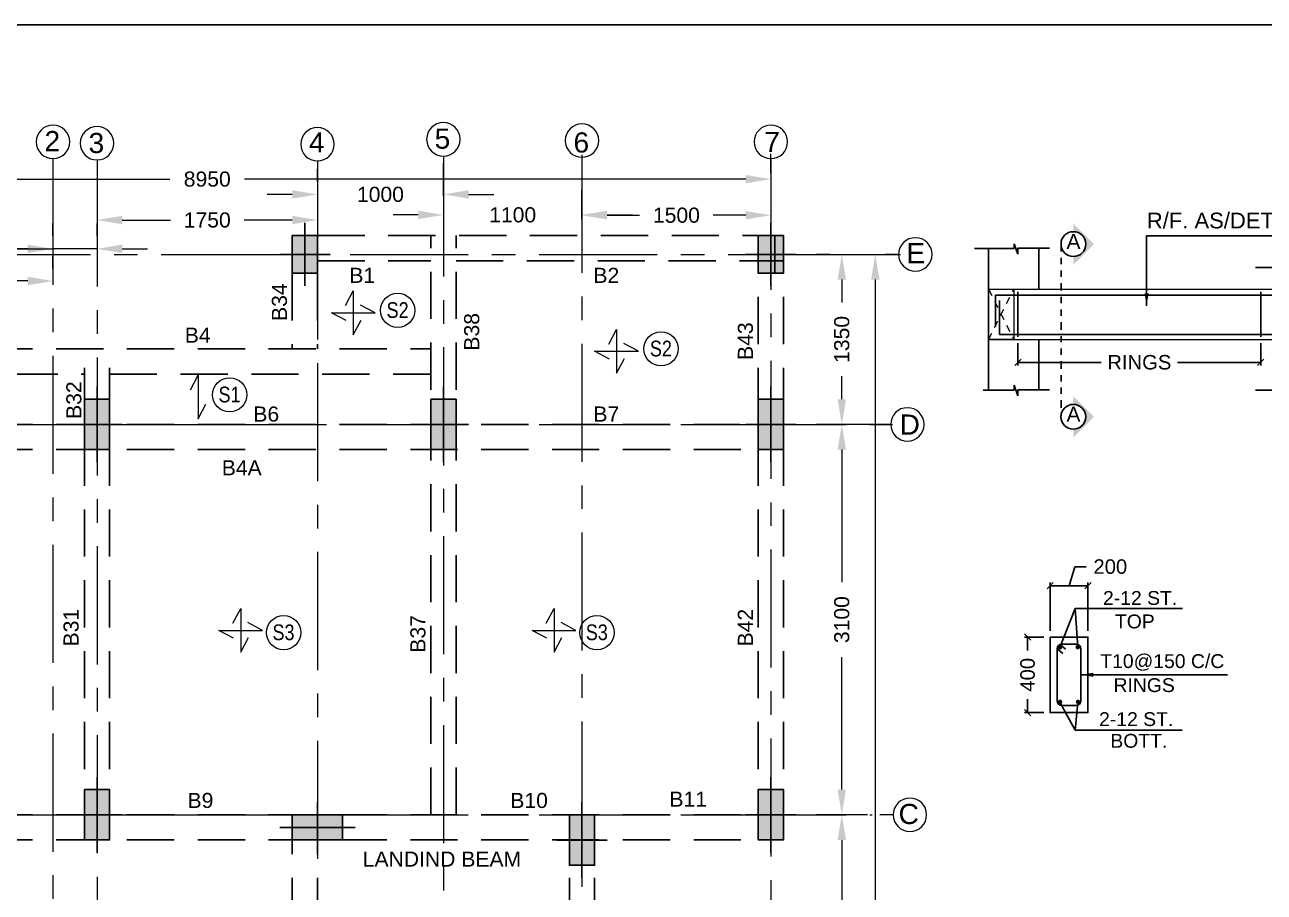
# Model space of a CAD drawing. Header units: metres. Extents: x 1689 to 2066, y 219 to 408.
# Drawn here: x 1707.98 to 1727.66, y 347.6 to 361.37 of the extents above; entities that cross this region are included whole.
import ezdxf
from ezdxf.enums import TextEntityAlignment as Align

# ---------------------------------------------------------------- set-up
doc = ezdxf.new("R2010")
doc.units = ezdxf.units.M
doc.header["$LTSCALE"] = 1.5
for name, pattern in [('0BV0-XB11-G0100-AZ001 - D$0${ Tapered Dash }', [10, 4, -1, 1.5, -1, 1.5, -1]), ('CENTER', [2, 1.25, -0.25, 0.25, -0.25]), ('DASHED2', [0.375, 0.25, -0.125])]:
    doc.linetypes.add(name, pattern=pattern)
for name, color, linetype, lineweight in [('BEAM - STR', 150, 'DASHED2', 25), ('COL', 4, 'Continuous', 25), ('DIM - GRID - STR', 140, 'Continuous', 15), ('FORMAT - STR', 7, 'Continuous', 25), ('GRID - BEAM - STR', 250, 'CENTER', 18), ('GRID - COLUMN - STR', 250, 'CENTER', 18), ('LINE - SECTION - STR', 4, 'Continuous', 18), ('RF', 90, 'Continuous', 30), ('SECTION -  LINE - STR', 3, 'Continuous', 20), ('SLAB PROJ.', 131, 'Continuous', 9), ('SLAB PROJECTION', 157, 'Continuous', 18), ('STIRRUP_BAR', 72, 'Continuous', 9)]:
    doc.layers.add(name, color=color, linetype=linetype, lineweight=lineweight)
doc.layers.add('COLUMN', color=70, linetype='Continuous')
doc.layers.add('TXT', color=7, linetype='Continuous')
doc.styles.add('ARIAL NARROW', font='ARIALN.TTF')
doc.styles.add('DIM', font='arial.ttf', dxfattribs={"width": 0.8, "height": 0.2})
doc.styles.add('PRADEEP - STR', font='swissel.ttf')
doc.styles.add('SC-BBS1', font='SansSerif')
doc.styles.get("Standard").update_dxf_attribs({"font": 'arial.ttf', "height": 0.2})
doc.dimstyles.new('GRID DIM', dxfattribs={"dimtxt": 0.35, "dimasz": 0.1, "dimexe": 0.1, "dimexo": 0.1, "dimgap": 0.09, "dimtad": 0, "dimdec": 0, "dimlfac": 1000, "dimzin": 0, "dimdsep": 46, "dimtxsty": 'Standard', "dimblk": 'OBLIQUE', "dimcen": 0.09, "dimclrd": 73, "dimclre": 73, "dimclrt": 1, "dimadec": 0, "dimazin": 0, "dimtfac": 1, "dimtdec": 0, "dimtofl": 0, "dimtmove": 1, "dimatfit": 3, "dimfxl": 1.25, "dimtolj": 1, "dimtzin": 0, "dimlwd": -1, "dimlwe": -1, "dimarcsym": 0})
doc.dimstyles.new('ISO-25', dxfattribs={"dimtxt": 0.2, "dimasz": 0.2, "dimexe": 0.2, "dimexo": 0.2, "dimgap": 0.1, "dimtad": 1, "dimdec": 3, "dimdsep": 46, "dimtxsty": 'Standard', "dimblk": 'OBLIQUE', "dimcen": 0.2, "dimclrt": 256, "dimadec": 0, "dimazin": 0, "dimtfac": 1, "dimtdec": 3, "dimtmove": 0, "dimatfit": 3, "dimfxl": 1, "dimarcsym": 0})

# ---------------------------------------------------------------- blocks, each defined once
blk = doc.blocks.new('0.2X0.4')
at = {"layer": 'COLUMN'}
h = blk.add_hatch(dxfattribs=at)
h.set_pattern_fill('ANGLE', color=256)
h.set_pattern_definition([(0, (-1673.224, -421.962), (0, 6.985), [5.08, -1.905]), (90, (-1673.224, -421.962), (-6.985, 4e-16), [5.08, -1.905])])
h.paths.add_polyline_path([(-0.1, 0.2), (0.1, 0.2), (0.1, -0.2), (-0.1, -0.2)])
h = blk.add_hatch(color=256, dxfattribs=at)
h.dxf.hatch_style = 1
h.paths.add_polyline_path([(-0.1, 0.2), (0.1, 0.2), (0.1, -0.2), (-0.1, -0.2)])
for p, q in [((0, -0.3), (0, 0.3)), ((0.2, 0), (-0.2, 0))]:
    blk.add_line(p, q, dxfattribs=at)
blk.add_lwpolyline([(-0.1, 0.2), (0.1, 0.2), (0.1, -0.2), (-0.1, -0.2)], close=True, dxfattribs=at)
blk = doc.blocks.new('*D110')
at = {"layer": 'Defpoints', "color": 0, "transparency": 16777216}
for p in [(0.1, 12.1308), (3.35, 11.8889), (3.35, 11.8889)]:
    blk.add_point(p, dxfattribs=at)
at = {"layer": 'DIM - GRID - STR', "color": 1, "linetype": 'ByBlock', "lineweight": -2, "transparency": 16777216}
for p, q in [((0.1, 12.0308), (0.1, 11.6889)), ((3.35, 11.9889), (3.35, 12.0889))]:
    blk.add_line(p, q, dxfattribs=at)
at = {"layer": 'DIM - GRID - STR', "color": 2, "linetype": 'ByBlock', "lineweight": -2, "transparency": 16777216}
for p, q in [((0.3, 11.8889), (1.428, 11.8889)), ((3.15, 11.8889), (2.022, 11.8889))]:
    blk.add_line(p, q, dxfattribs=at)
at = {"layer": 'DIM - GRID - STR', "color": 2, "transparency": 16777216}
for points in [[(0.3, 11.9222), (0.3, 11.8556), (0.1, 11.8889)], [(3.15, 11.9222), (3.15, 11.8556), (3.35, 11.8889)]]:
    blk.add_solid(points, dxfattribs=at)
at = {"layer": 'DIM - GRID - STR', "color": 3, "transparency": 16777216, "insert": (1.725, 11.8889), "char_height": 0.12, "attachment_point": 5, "style": 'PRADEEP - STR'}
blk.add_mtext('\\A1;3250', dxfattribs=at)
blk = doc.blocks.new('*D111')
at = {"layer": 'Defpoints', "color": 0, "transparency": 16777216}
for p in [(9.05, 12.6975), (9.05, 12.6461), (0.1, 12.4938)]:
    blk.add_point(p, dxfattribs=at)
at = {"layer": 'DIM - GRID - STR', "color": 1, "linetype": 'ByBlock', "lineweight": -2, "transparency": 16777216}
for p, q in [((0.1, 12.5938), (0.1, 12.8975)), ((9.05, 12.7461), (9.05, 12.8975))]:
    blk.add_line(p, q, dxfattribs=at)
at = {"layer": 'DIM - GRID - STR', "color": 2, "linetype": 'ByBlock', "lineweight": -2, "transparency": 16777216}
for p, q in [((0.3, 12.6975), (4.278, 12.6975)), ((8.85, 12.6975), (4.872, 12.6975))]:
    blk.add_line(p, q, dxfattribs=at)
at = {"layer": 'DIM - GRID - STR', "color": 2, "transparency": 16777216}
for points in [[(0.3, 12.7308), (0.3, 12.6642), (0.1, 12.6975)], [(8.85, 12.7308), (8.85, 12.6642), (9.05, 12.6975)]]:
    blk.add_solid(points, dxfattribs=at)
at = {"layer": 'DIM - GRID - STR', "color": 3, "transparency": 16777216, "insert": (4.575, 12.6975), "char_height": 0.12, "attachment_point": 5, "style": 'PRADEEP - STR'}
blk.add_mtext('\\A1;8950', dxfattribs=at)
blk = doc.blocks.new('*D112')
at = {"layer": 'Defpoints', "color": 0, "transparency": 16777216}
for p in [(9.1825, 12.0999), (9.6131, 0.2), (9.8787, 0.2)]:
    blk.add_point(p, dxfattribs=at)
at = {"layer": 'DIM - GRID - STR', "color": 1, "linetype": 'ByBlock', "lineweight": -2, "transparency": 16777216}
for p, q in [((9.2825, 12.0999), (10.0787, 12.0999)), ((9.7131, 0.2), (10.0787, 0.2))]:
    blk.add_line(p, q, dxfattribs=at)
at = {"layer": 'DIM - GRID - STR', "color": 2, "linetype": 'ByBlock', "lineweight": -2, "transparency": 16777216}
for p, q in [((9.8787, 11.8999), (9.8787, 6.4963)), ((9.8787, 0.4), (9.8787, 5.8036))]:
    blk.add_line(p, q, dxfattribs=at)
at = {"layer": 'DIM - GRID - STR', "color": 2, "transparency": 16777216}
for points in [[(9.8454, 11.8999), (9.912, 11.8999), (9.8787, 12.0999)], [(9.8454, 0.4), (9.912, 0.4), (9.8787, 0.2)]]:
    blk.add_solid(points, dxfattribs=at)
at = {"layer": 'DIM - GRID - STR', "color": 3, "transparency": 16777216, "insert": (9.8787, 6.1499), "char_height": 0.12, "attachment_point": 5, "rotation": 90, "style": 'PRADEEP - STR'}
blk.add_mtext('\\A1;11900', dxfattribs=at)
blk = doc.blocks.new('*D113')
at = {"layer": 'Defpoints', "color": 0, "transparency": 16777216}
for p in [(9.6181, 12.0999), (9.6131, 10.7499), (10.047, 10.7499)]:
    blk.add_point(p, dxfattribs=at)
at = {"layer": 'DIM - GRID - STR', "color": 1, "linetype": 'ByBlock', "lineweight": -2, "transparency": 16777216}
for p, q in [((9.5181, 12.0999), (9.4131, 12.0999)), ((9.947, 10.7499), (9.4131, 10.7499))]:
    blk.add_line(p, q, dxfattribs=at)
at = {"layer": 'DIM - GRID - STR', "color": 2, "linetype": 'ByBlock', "lineweight": -2, "transparency": 16777216}
for p, q in [((9.6131, 11.8999), (9.6131, 11.7174)), ((9.6131, 10.9499), (9.6131, 11.1323))]:
    blk.add_line(p, q, dxfattribs=at)
at = {"layer": 'DIM - GRID - STR', "color": 2, "transparency": 16777216}
for points in [[(9.5798, 11.8999), (9.6465, 11.8999), (9.6131, 12.0999)], [(9.5798, 10.9499), (9.6465, 10.9499), (9.6131, 10.7499)]]:
    blk.add_solid(points, dxfattribs=at)
at = {"layer": 'DIM - GRID - STR', "color": 3, "transparency": 16777216, "insert": (9.6131, 11.4249), "char_height": 0.12, "attachment_point": 5, "rotation": 90, "style": 'PRADEEP - STR'}
blk.add_mtext('\\A1;1350', dxfattribs=at)
blk = doc.blocks.new('*D119')
at = {"layer": 'Defpoints', "color": 0, "transparency": 16777216}
for p in [(10.0156, 10.75), (9.6131, 7.6499), (9.8547, 7.6499)]:
    blk.add_point(p, dxfattribs=at)
at = {"layer": 'DIM - GRID - STR', "color": 1, "linetype": 'ByBlock', "lineweight": -2, "transparency": 16777216}
for p, q in [((9.9156, 10.75), (9.4131, 10.75)), ((9.7547, 7.6499), (9.4131, 7.6499))]:
    blk.add_line(p, q, dxfattribs=at)
at = {"layer": 'DIM - GRID - STR', "color": 2, "linetype": 'ByBlock', "lineweight": -2, "transparency": 16777216}
for p, q in [((9.6131, 10.55), (9.6131, 9.497)), ((9.6131, 7.8499), (9.6131, 8.9029))]:
    blk.add_line(p, q, dxfattribs=at)
at = {"layer": 'DIM - GRID - STR', "color": 2, "transparency": 16777216}
for points in [[(9.5798, 10.55), (9.6464, 10.55), (9.6131, 10.75)], [(9.5798, 7.8499), (9.6464, 7.8499), (9.6131, 7.6499)]]:
    blk.add_solid(points, dxfattribs=at)
at = {"layer": 'DIM - GRID - STR', "color": 3, "transparency": 16777216, "insert": (9.6131, 9.1999), "char_height": 0.12, "attachment_point": 5, "rotation": 90, "style": 'PRADEEP - STR'}
blk.add_mtext('\\A1;3100', dxfattribs=at)
blk = doc.blocks.new('*D120')
at = {"layer": 'Defpoints', "color": 0, "transparency": 16777216}
for p in [(9.9162, 7.6499), (9.6131, 3.2), (10.0168, 3.2)]:
    blk.add_point(p, dxfattribs=at)
at = {"layer": 'DIM - GRID - STR', "color": 1, "linetype": 'ByBlock', "lineweight": -2, "transparency": 16777216}
for p, q in [((9.8162, 7.6499), (9.4131, 7.6499)), ((9.9168, 3.2), (9.4131, 3.2))]:
    blk.add_line(p, q, dxfattribs=at)
at = {"layer": 'DIM - GRID - STR', "color": 2, "linetype": 'ByBlock', "lineweight": -2, "transparency": 16777216}
for p, q in [((9.6131, 7.4499), (9.6131, 5.7747)), ((9.6131, 3.4), (9.6131, 5.0752))]:
    blk.add_line(p, q, dxfattribs=at)
at = {"layer": 'DIM - GRID - STR', "color": 2, "transparency": 16777216}
for points in [[(9.5798, 7.4499), (9.6464, 7.4499), (9.6131, 7.6499)], [(9.5798, 3.4), (9.6464, 3.4), (9.6131, 3.2)]]:
    blk.add_solid(points, dxfattribs=at)
at = {"layer": 'DIM - GRID - STR', "color": 3, "transparency": 16777216, "insert": (9.6131, 5.4249), "char_height": 0.15, "attachment_point": 5, "rotation": 90, "style": 'PRADEEP - STR'}
blk.add_mtext('\\A1;4450', dxfattribs=at)
blk = doc.blocks.new('*D114')
at = {"layer": 'Defpoints', "color": 0, "transparency": 16777216}
for p in [(3.35, 12.1443), (3.35, 12.1443), (3.7, 12.1443)]:
    blk.add_point(p, dxfattribs=at)
at = {"layer": 'DIM - GRID - STR', "color": 1, "linetype": 'ByBlock', "lineweight": -2, "transparency": 16777216}
for p, q in [((3.35, 12.2443), (3.35, 12.3443)), ((3.7, 12.2443), (3.7, 12.3443))]:
    blk.add_line(p, q, dxfattribs=at)
at = {"layer": 'DIM - GRID - STR', "color": 2, "linetype": 'ByBlock', "lineweight": -2, "transparency": 16777216}
for p, q in [((2.8857, 12.1443), (3.35, 12.1443)), ((3.15, 12.1443), (2.95, 12.1443)), ((3.7, 12.1443), (3.35, 12.1443)), ((3.9, 12.1443), (4.1, 12.1443))]:
    blk.add_line(p, q, dxfattribs=at)
at = {"layer": 'DIM - GRID - STR', "color": 2, "transparency": 16777216}
for points in [[(3.15, 12.1777), (3.15, 12.111), (3.35, 12.1443)], [(3.9, 12.1777), (3.9, 12.111), (3.7, 12.1443)]]:
    blk.add_solid(points, dxfattribs=at)
at = {"layer": 'DIM - GRID - STR', "color": 3, "transparency": 16777216, "insert": (2.6425, 12.1443), "char_height": 0.12, "attachment_point": 5, "style": 'PRADEEP - STR'}
blk.add_mtext('\\A1;350', dxfattribs=at)
blk = doc.blocks.new('*D115')
at = {"layer": 'Defpoints', "color": 0, "transparency": 16777216}
for p in [(3.7, 12.6897), (5.45, 12.6897), (5.45, 12.3727)]:
    blk.add_point(p, dxfattribs=at)
at = {"layer": 'DIM - GRID - STR', "color": 1, "linetype": 'ByBlock', "lineweight": -2, "transparency": 16777216}
for p, q in [((3.7, 12.5897), (3.7, 12.1727)), ((5.45, 12.5897), (5.45, 12.1727))]:
    blk.add_line(p, q, dxfattribs=at)
at = {"layer": 'DIM - GRID - STR', "color": 2, "linetype": 'ByBlock', "lineweight": -2, "transparency": 16777216}
for p, q in [((3.9, 12.3727), (4.2824, 12.3727)), ((5.25, 12.3727), (4.8676, 12.3727))]:
    blk.add_line(p, q, dxfattribs=at)
at = {"layer": 'DIM - GRID - STR', "color": 2, "transparency": 16777216}
for points in [[(3.9, 12.4061), (3.9, 12.3394), (3.7, 12.3727)], [(5.25, 12.4061), (5.25, 12.3394), (5.45, 12.3727)]]:
    blk.add_solid(points, dxfattribs=at)
at = {"layer": 'DIM - GRID - STR', "color": 3, "transparency": 16777216, "insert": (4.575, 12.3727), "char_height": 0.12, "attachment_point": 5, "style": 'PRADEEP - STR'}
blk.add_mtext('\\A1;1750', dxfattribs=at)
blk = doc.blocks.new('*D116')
at = {"layer": 'Defpoints', "color": 0, "transparency": 16777216}
for p in [(5.45, 12.5762), (6.45, 12.5762), (6.45, 12.4639)]:
    blk.add_point(p, dxfattribs=at)
at = {"layer": 'DIM - GRID - STR', "color": 1, "linetype": 'ByBlock', "lineweight": -2, "transparency": 16777216}
for p, q in [((5.45, 12.6762), (5.45, 12.7762)), ((6.45, 12.5639), (6.45, 12.7762))]:
    blk.add_line(p, q, dxfattribs=at)
at = {"layer": 'DIM - GRID - STR', "color": 2, "linetype": 'ByBlock', "lineweight": -2, "transparency": 16777216}
for p, q in [((5.25, 12.5762), (5.05, 12.5762)), ((6.65, 12.5762), (6.85, 12.5762))]:
    blk.add_line(p, q, dxfattribs=at)
at = {"layer": 'DIM - GRID - STR', "color": 2, "transparency": 16777216}
for points in [[(5.25, 12.6095), (5.25, 12.5429), (5.45, 12.5762)], [(6.65, 12.6095), (6.65, 12.5429), (6.45, 12.5762)]]:
    blk.add_solid(points, dxfattribs=at)
at = {"layer": 'DIM - GRID - STR', "color": 3, "transparency": 16777216, "insert": (5.95, 12.5762), "char_height": 0.12, "attachment_point": 5, "style": 'PRADEEP - STR'}
blk.add_mtext('\\A1;1000', dxfattribs=at)
blk = doc.blocks.new('0.2X0.2')
at = {"layer": 'COL'}
h = blk.add_hatch(dxfattribs=at)
h.set_pattern_fill('ANGLE', color=4)
h.set_pattern_definition([(0, (-1731.495, -409.5736), (0, 6.985), [5.08, -1.905]), (90, (-1731.495, -409.5736), (-6.985, 4e-16), [5.08, -1.905])])
h.paths.add_polyline_path([(-0.1, 0.15), (0.1, 0.15), (0.1, -0.15), (-0.1, -0.15)])
h = blk.add_hatch(color=256, dxfattribs=at)
h.dxf.hatch_style = 1
h.paths.add_polyline_path([(-0.1, 0.15), (0.1, 0.15), (0.1, -0.15), (-0.1, -0.15)])
for p, q in [((0, 0.25), (0, -0.25)), ((0.2, 0), (-0.2, 0))]:
    blk.add_line(p, q, dxfattribs=at)
blk.add_lwpolyline([(-0.1, 0.15), (0.1, 0.15), (0.1, -0.15), (-0.1, -0.15)], close=True, dxfattribs=at)
blk = doc.blocks.new('GRID NOS')
at = {"layer": 'GRID - BEAM - STR', "color": 3, "linetype": 'Continuous', "lineweight": 15}
blk.add_line((0, -0.205), (0, 0.17), dxfattribs=at)
blk.add_circle((0, -0.682), 0.477, dxfattribs=at)
blk = doc.blocks.new('*D117')
at = {"layer": 'Defpoints', "color": 0, "transparency": 16777216}
for p in [(6.45, 12.8143), (7.55, 12.5376), (7.55, 12.4135)]:
    blk.add_point(p, dxfattribs=at)
at = {"layer": 'DIM - GRID - STR', "color": 1, "linetype": 'ByBlock', "lineweight": -2, "transparency": 16777216}
for p, q in [((6.45, 12.7143), (6.45, 12.2135)), ((7.55, 12.4376), (7.55, 12.2135))]:
    blk.add_line(p, q, dxfattribs=at)
at = {"layer": 'DIM - GRID - STR', "color": 2, "linetype": 'ByBlock', "lineweight": -2, "transparency": 16777216}
for p, q in [((6.25, 12.4135), (6.05, 12.4135)), ((7.75, 12.4135), (7.95, 12.4135))]:
    blk.add_line(p, q, dxfattribs=at)
at = {"layer": 'DIM - GRID - STR', "color": 2, "transparency": 16777216}
for points in [[(6.25, 12.4469), (6.25, 12.3802), (6.45, 12.4135)], [(7.75, 12.4469), (7.75, 12.3802), (7.55, 12.4135)]]:
    blk.add_solid(points, dxfattribs=at)
at = {"layer": 'DIM - GRID - STR', "color": 3, "transparency": 16777216, "insert": (7, 12.4135), "char_height": 0.12, "attachment_point": 5, "style": 'PRADEEP - STR'}
blk.add_mtext('\\A1;1100', dxfattribs=at)
blk = doc.blocks.new('*D118')
at = {"layer": 'Defpoints', "color": 0, "transparency": 16777216}
for p in [(9.05, 12.6797), (9.05, 12.4107), (7.55, 12.2796)]:
    blk.add_point(p, dxfattribs=at)
at = {"layer": 'DIM - GRID - STR', "color": 1, "linetype": 'ByBlock', "lineweight": -2, "transparency": 16777216}
for p, q in [((7.55, 12.3796), (7.55, 12.6107)), ((9.05, 12.5797), (9.05, 12.2107))]:
    blk.add_line(p, q, dxfattribs=at)
at = {"layer": 'DIM - GRID - STR', "color": 2, "linetype": 'ByBlock', "lineweight": -2, "transparency": 16777216}
for p, q in [((7.75, 12.4107), (8.0074, 12.4107)), ((8.85, 12.4107), (8.5926, 12.4107))]:
    blk.add_line(p, q, dxfattribs=at)
at = {"layer": 'DIM - GRID - STR', "color": 2, "transparency": 16777216}
for points in [[(7.75, 12.4441), (7.75, 12.3774), (7.55, 12.4107)], [(8.85, 12.4441), (8.85, 12.3774), (9.05, 12.4107)]]:
    blk.add_solid(points, dxfattribs=at)
at = {"layer": 'DIM - GRID - STR', "color": 3, "transparency": 16777216, "insert": (8.3, 12.4107), "char_height": 0.12, "attachment_point": 5, "style": 'PRADEEP - STR'}
blk.add_mtext('\\A1;1500', dxfattribs=at)
blk = doc.blocks.new('A$C398C1E18')
at = {"layer": 'BEAM - STR'}
for p, q in [((5.45, 1.3), (9.15, 1.3)), ((6.35, -3.3), (6.35, 1.3)), ((6.55, -3.3), (6.55, 1.3)), ((9.15, -3.5), (9.15, 1.3)), ((5.45, 1.1), (6.35, 1.1)), ((6.55, 1.1), (9.15, 1.1)), ((8.95, -3.5), (8.95, 1.1)), ((0, 0.4001), (6.35, 0.4001)), ((3.6, -3.5), (3.6, 0.4001)), ((3.8, -3.5), (3.8, 0.4001)), ((0.2, 0.2001), (3.6, 0.2001)), ((3.8, 0.2001), (6.35, 0.2001)), ((0, -0.2), (8.8, -0.2)), ((0, -0.4), (9, -0.4)), ((0, -3.3), (9, -3.3)), ((5.25, -7.55), (5.25, -3.3001)), ((5.45, -7.55), (5.45, -3.3001)), ((7.45, -7.55), (7.45, -3.3)), ((7.65, -7.55), (7.65, -3.3)), ((0, -3.5), (9, -3.5))]:
    blk.add_line(p, q, dxfattribs=at)
for points in [[(5.25, 1), (5.25, 0.4001)], [(5.45, 1), (5.45, 0.4001)]]:
    blk.add_lwpolyline(points, dxfattribs=at)
blk = doc.blocks.new('SLAB1')
at = {"layer": 'SLAB PROJ.', "color": 2}
for p, q in [((-82902.1, 170563.2), (-82902.1, 170885.9)), ((-82902.1, 170885.9), (-82845.1, 170777.6)), ((-82959.1, 170671.5), (-82902.1, 170563.2))]:
    blk.add_line(p, q, dxfattribs=at)
blk = doc.blocks.new('_Oblique')
at = {"color": 0, "linetype": 'ByBlock', "lineweight": -2}
blk.add_line((-0.5, -0.5), (0.5, 0.5), dxfattribs=at)
blk = doc.blocks.new('*D179')
at = {"layer": 'Defpoints', "color": 0, "transparency": 16777216}
for p in [(1723.746, 356.413), (1727.604, 356.413), (1727.604, 356.01)]:
    blk.add_point(p, dxfattribs=at)
at = {"layer": 'DIM - GRID - STR', "color": 1, "linetype": 'ByBlock', "lineweight": -2, "transparency": 16777216}
for p, q in [((1723.746, 356.313), (1723.746, 355.96)), ((1727.604, 356.313), (1727.604, 355.96))]:
    blk.add_line(p, q, dxfattribs=at)
at = {"layer": 'DIM - GRID - STR', "color": 2, "linetype": 'ByBlock', "lineweight": -2, "transparency": 16777216}
for p, q in [((1723.746, 356.01), (1725.067, 356.01)), ((1727.604, 356.01), (1726.283, 356.01))]:
    blk.add_line(p, q, dxfattribs=at)
at = {"layer": 'DIM - GRID - STR', "color": 2, "lineweight": -2, "transparency": 16777216, "xscale": 0.1, "yscale": 0.1, "zscale": 0.1, "rotation": 180}
blk.add_blockref('_Oblique', (1723.746, 356.01), dxfattribs=at)
at = {"layer": 'DIM - GRID - STR', "color": 2, "lineweight": -2, "transparency": 16777216, "xscale": 0.1, "yscale": 0.1, "zscale": 0.1}
blk.add_blockref('_Oblique', (1727.604, 356.01), dxfattribs=at)
at = {"layer": 'DIM - GRID - STR', "color": 3, "transparency": 16777216, "insert": (1725.675, 356.01), "char_height": 0.23, "attachment_point": 5, "style": 'PRADEEP - STR'}
blk.add_mtext('\\A1;RINGS', dxfattribs=at)
blk = doc.blocks.new('*D186')
at = {"layer": 'Defpoints', "color": 0, "transparency": 16777216}
for p in [(1724.859, 352.462), (1724.259, 351.648), (1724.859, 351.648)]:
    blk.add_point(p, dxfattribs=at)
at = {"layer": 'DIM - GRID - STR', "color": 2, "linetype": 'ByBlock', "lineweight": -2, "transparency": 16777216}
for p, q in [((1724.559, 352.462), (1724.65, 352.765)), ((1724.65, 352.765), (1724.83, 352.765)), ((1724.259, 352.462), (1724.859, 352.462))]:
    blk.add_line(p, q, dxfattribs=at)
at = {"layer": 'DIM - GRID - STR', "color": 1, "linetype": 'ByBlock', "lineweight": -2, "transparency": 16777216}
for p, q in [((1724.259, 351.748), (1724.259, 352.512)), ((1724.859, 351.748), (1724.859, 352.512))]:
    blk.add_line(p, q, dxfattribs=at)
at = {"layer": 'DIM - GRID - STR', "color": 2, "lineweight": -2, "transparency": 16777216, "xscale": 0.1, "yscale": 0.1, "zscale": 0.1, "rotation": 180}
blk.add_blockref('_Oblique', (1724.259, 352.462), dxfattribs=at)
at = {"layer": 'DIM - GRID - STR', "color": 2, "lineweight": -2, "transparency": 16777216, "xscale": 0.1, "yscale": 0.1, "zscale": 0.1}
blk.add_blockref('_Oblique', (1724.859, 352.462), dxfattribs=at)
at = {"layer": 'DIM - GRID - STR', "color": 3, "transparency": 16777216, "insert": (1725.214, 352.765), "char_height": 0.23, "attachment_point": 5, "style": 'PRADEEP - STR'}
blk.add_mtext('\\A1;200', dxfattribs=at)
blk = doc.blocks.new('*D187')
at = {"layer": 'Defpoints', "color": 0, "transparency": 16777216}
for p in [(1724.259, 351.648), (1723.901, 350.448), (1724.259, 350.448)]:
    blk.add_point(p, dxfattribs=at)
at = {"layer": 'DIM - GRID - STR', "color": 1, "linetype": 'ByBlock', "lineweight": -2, "transparency": 16777216}
for p, q in [((1724.159, 351.648), (1723.851, 351.648)), ((1724.159, 350.448), (1723.851, 350.448))]:
    blk.add_line(p, q, dxfattribs=at)
at = {"layer": 'DIM - GRID - STR', "color": 2, "linetype": 'ByBlock', "lineweight": -2, "transparency": 16777216}
for p, q in [((1723.901, 351.648), (1723.901, 351.433)), ((1723.901, 350.448), (1723.901, 350.663))]:
    blk.add_line(p, q, dxfattribs=at)
at = {"layer": 'DIM - GRID - STR', "color": 2, "lineweight": -2, "transparency": 16777216, "xscale": 0.1, "yscale": 0.1, "zscale": 0.1}
for p, rotation in [((1723.901, 351.648), 90), ((1723.901, 350.448), 270)]:
    blk.add_blockref('_Oblique', p, dxfattribs=dict(at, rotation=rotation))
at = {"layer": 'DIM - GRID - STR', "color": 3, "transparency": 16777216, "insert": (1723.901, 351.048), "char_height": 0.23, "attachment_point": 5, "rotation": 90, "style": 'PRADEEP - STR'}
blk.add_mtext('\\A1;400', dxfattribs=at)
blk = doc.blocks.new('ffff')
at = {"layer": 'GRID - BEAM - STR', "color": 3, "linetype": 'Continuous', "lineweight": 15}
blk.add_line((6.45, 12.7762), (6.45, 12.8245), dxfattribs=at)
at = {"layer": 'GRID - COLUMN - STR', "ltscale": 0.5}
for p, q in [((3.35, 12.7947), (3.35, -0.4273)), ((6.45, 12.8623), (6.45, -0.4273)), ((7.55, 12.891), (7.55, -0.4273)), ((3.7, 12.782), (3.7, -0.4273)), ((5.45, 12.7372), (5.45, -0.4273)), ((9.05, 12.7561), (9.05, -0.4273)), ((-0.2901, 12.1), (10.0071, 12.1)), ((-0.2902, 10.75), (10.0156, 10.75)), ((-0.2902, 7.65), (9.8547, 7.6499))]:
    blk.add_line(p, q, dxfattribs=at)
at = {"layer": 'COL'}
for name, p in [('0.2X0.2', (5.35, 12.1)), ('0.2X0.2', (9.05, 12.1)), ('0.2X0.4', (3.7, 10.75)), ('0.2X0.4', (6.45, 10.75)), ('0.2X0.4', (9.05, 10.75)), ('0.2X0.4', (3.7, 7.65)), ('0.2X0.4', (9.05, 7.65)), ('0.2X0.4', (7.55, 7.4499))]:
    blk.add_blockref(name, p, dxfattribs=at)
at = {"layer": 'COL', "rotation": 90}
blk.add_blockref('0.2X0.4', (5.45, 7.55), dxfattribs=at)
at = {"layer": 'GRID - BEAM - STR', "color": 1, "linetype": 'Continuous', "lineweight": 15, "zscale": 0.2787555555555558}
for p, xscale, yscale, rotation in [((3.35, 12.8034), -0.2787555555555555, 0.2787555555555555, 180), ((3.7, 12.7925), -0.2787555555555555, 0.2787555555555555, 180), ((5.45, 12.7847), -0.2787555555555555, 0.2787555555555555, 180), ((6.45, 12.8237), -0.2787555555555555, 0.2787555555555555, 180), ((7.55, 12.8138), -0.2787555555555555, 0.2787555555555555, 180), ((9.05, 12.8036), -0.2787555555555555, 0.2787555555555555, 180), ((10.0072, 12.0999), -0.2787555555555563, 0.2787555555555563, 90), ((9.9441, 10.75), -0.2787555555555563, 0.2787555555555563, 90), ((9.9637, 7.6499), -0.2787555555555563, 0.2787555555555563, 90)]:
    blk.add_blockref('GRID NOS', p, dxfattribs=dict(at, xscale=xscale, yscale=yscale, rotation=rotation))
at = {"layer": 'GRID - BEAM - STR', "color": 4, "linetype": 'Continuous', "lineweight": 15, "style": 'PRADEEP - STR'}
for s, p in [('5', (6.4424, 12.9393)), ('2', (3.345, 12.9197)), ('3', (3.695, 12.9046)), ('4', (5.445, 12.9095)), ('6', (7.545, 12.9089)), ('7', (9.0599, 12.9124)), ('E', (10.2004, 12.03)), ('D', (10.1525, 10.669)), ('C', (10.1445, 7.5765))]:
    blk.add_text(s, height=0.16, rotation=360, dxfattribs=at).set_placement(p, align=Align.CENTER)
at = {"layer": 'DIM - GRID - STR', "color": 3}
for base, p1, p2, picture, middle in [((9.05, 12.6975), (0.1, 12.4938), (9.05, 12.6461), '*D111', (4.575, 12.6975)), ((7.55, 12.4135), (6.45, 12.8143), (7.55, 12.5376), '*D117', (7, 12.4135)), ((6.45, 12.5762), (5.45, 12.5762), (6.45, 12.4639), '*D116', (5.95, 12.5762)), ((5.45, 12.3727), (3.7, 12.6897), (5.45, 12.6897), '*D115', (4.575, 12.3727)), ((9.05, 12.4107), (7.55, 12.2796), (9.05, 12.6797), '*D118', (8.3, 12.4107)), ((3.35, 11.8889), (0.1, 12.1308), (3.35, 11.8889), '*D110', (1.725, 11.8889))]:
    dim = blk.add_linear_dim(base=base, p1=p1, p2=p2, dimstyle='GRID DIM', override={"dimtxt": 0.12, "dimasz": 0.2, "dimexe": 0.2, "dimtxsty": 'PRADEEP - STR', "dimsah": 1, "dimclrd": 2, "dimclre": 1, "dimclrt": 3, "dimfxl": 100, "dimlwd": 65534, "dimlwe": 65534}, dxfattribs=at)
    dim.commit()
    dim.dimension.update_dxf_attribs({"geometry": picture, "text_midpoint": middle})
dim = blk.add_linear_dim(base=(3.35, 12.1443), p1=(3.7, 12.1443), p2=(3.35, 12.1443), dimstyle='GRID DIM', override={"dimtxt": 0.12, "dimasz": 0.2, "dimexe": 0.2, "dimtxsty": 'PRADEEP - STR', "dimsah": 1, "dimclrd": 2, "dimclre": 1, "dimclrt": 3, "dimfxl": 100, "dimlwd": 65534, "dimlwe": 65534}, dxfattribs=at)
dim.commit()
dim.dimension.update_dxf_attribs({"geometry": '*D114', "text_midpoint": (2.6425, 12.3386), "dimtype": 128})
for base, p1, p2, override, picture, middle in [((9.8787, 0.2), (9.1825, 12.0999), (9.6131, 0.2), {"dimtxt": 0.12, "dimasz": 0.2, "dimexe": 0.2, "dimtxsty": 'PRADEEP - STR', "dimsah": 1, "dimclrd": 2, "dimclre": 1, "dimclrt": 3, "dimfxl": 100, "dimlwd": 65534, "dimlwe": 65534}, '*D112', (9.8787, 6.1499)), ((9.6131, 10.7499), (9.6181, 12.0999), (10.047, 10.7499), {"dimtxt": 0.12, "dimasz": 0.2, "dimexe": 0.2, "dimtxsty": 'PRADEEP - STR', "dimsah": 1, "dimclrd": 2, "dimclre": 1, "dimclrt": 3, "dimfxl": 100, "dimlwd": 65534, "dimlwe": 65534}, '*D113', (9.6131, 11.4249)), ((9.6131, 7.6499), (10.0156, 10.75), (9.8547, 7.6499), {"dimtxt": 0.12, "dimasz": 0.2, "dimexe": 0.2, "dimtxsty": 'PRADEEP - STR', "dimsah": 1, "dimclrd": 2, "dimclre": 1, "dimclrt": 3, "dimfxl": 100, "dimlwd": 65534, "dimlwe": 65534}, '*D119', (9.6131, 9.1999)), ((9.6131, 3.2), (9.9162, 7.6499), (10.0168, 3.2), {"dimtxt": 0.15, "dimasz": 0.2, "dimexe": 0.2, "dimtxsty": 'PRADEEP - STR', "dimsah": 1, "dimclrd": 2, "dimclre": 1, "dimclrt": 3, "dimfxl": 100, "dimlwd": 65534, "dimlwe": 65534}, '*D120', (9.6131, 5.4249))]:
    dim = blk.add_linear_dim(base=base, p1=p1, p2=p2, angle=90, dimstyle='GRID DIM', override=override, dxfattribs=at)
    dim.commit()
    dim.dimension.update_dxf_attribs({"geometry": picture, "text_midpoint": middle})

msp = doc.modelspace()

# ---------------------------------------------------------------- hatches: boundary and pattern name
at = {"layer": 'LINE - SECTION - STR', "lineweight": 25}
for points in [[(1724.95598, 357.88846), (1724.6281, 358.21634), (1724.6281, 358.08533, -1), (1724.6281, 357.69159), (1724.6281, 357.56058)], [(1724.95546, 355.14577), (1724.62758, 355.47365), (1724.62758, 355.34263, -1), (1724.62758, 354.9489), (1724.62758, 354.81788)]]:
    msp.add_hatch(color=7, dxfattribs=at).paths.add_polyline_path(points)

# ---------------------------------------------------------------- linework, layer by layer
at = {"layer": 'COL'}
for p, q in [((1723.05573, 357.81745), (1723.68963, 357.81745)), ((1723.28062, 357.81745), (1723.28062, 355.56897)), ((1723.68963, 357.81745), (1723.68963, 357.89425)), ((1723.68963, 357.89425), (1723.74702, 357.72871)), ((1723.74702, 357.72871), (1723.74702, 357.82276)), ((1723.74702, 357.82276), (1724.24958, 357.82276)), ((1724.08062, 357.82276), (1724.08062, 357.17308)), ((1727.51805, 357.51831), (1727.83904, 357.51831)), ((1724.08062, 356.37308), (1724.08062, 355.57428)), ((1723.68963, 355.56897), (1723.68963, 355.64578)), ((1723.68963, 355.64578), (1723.74702, 355.48024)), ((1723.19659, 355.56897), (1723.68963, 355.56897)), ((1723.74702, 355.48024), (1723.74702, 355.57428)), ((1723.74702, 355.57428), (1724.24958, 355.57428)), ((1727.51805, 355.56897), (1727.83904, 355.56897)), ((1724.41313, 351.4823), (1724.6587, 352.09932)), ((1724.6587, 352.09932), (1726.35864, 352.09932)), ((1724.69766, 351.48726), (1724.6587, 352.09932)), ((1724.41313, 350.61406), (1724.6587, 350.17116)), ((1724.69766, 350.60909), (1724.6587, 350.17116)), ((1724.6587, 350.17116), (1726.35586, 350.17116))]:
    msp.add_line(p, q, dxfattribs=at)
at = {"layer": 'COL', "linetype": '0BV0-XB11-G0100-AZ001 - D$0${ Tapered Dash }', "ltscale": 0.02}
msp.add_line((1724.43123, 357.88846), (1724.43123, 355.16003), dxfattribs=at)
at = {"layer": 'COL'}
msp.add_lwpolyline([(1724.25907, 351.64818), (1724.85907, 351.64818), (1724.85907, 350.44818), (1724.25907, 350.44818)], close=True, dxfattribs=at)
at = {"layer": 'FORMAT - STR'}
msp.add_lwpolyline([(1699.71087, 361.37095), (1729.41087, 361.37095), (1729.41087, 319.37095), (1699.71087, 319.37095)], close=True, dxfattribs=at)
at = {"layer": 'LINE - SECTION - STR', "color": 7, "lineweight": 25}
for centre in [(1724.6281, 357.88846), (1724.62758, 355.14577)]:
    msp.add_circle(centre, 0.19687, dxfattribs=at)
at = {"layer": 'RF', "const_width": 0.03582}
for points in [[(1724.43104, 351.4823, -1), (1724.39522, 351.4823, -1)], [(1724.71557, 351.48726, -1), (1724.67975, 351.48726, -1)], [(1724.43343, 350.61729, -1), (1724.39761, 350.61729, -1)], [(1724.71995, 350.61729, -1), (1724.68413, 350.61729, -1)]]:
    msp.add_lwpolyline(points, format="xyb", close=True, dxfattribs=at)
at = {"layer": 'SECTION -  LINE - STR', "color": 3}
for p, q in [((1723.28062, 357.17308), (1728.08062, 357.17308)), ((1723.28062, 356.37308), (1728.08062, 356.37308))]:
    msp.add_line(p, q, dxfattribs=at)
at = {"layer": 'SECTION -  LINE - STR', "color": 3, "linetype": 'DASHED2', "ltscale": 0.3}
for p, q in [((1723.28062, 356.37308), (1723.68062, 357.17308)), ((1723.28062, 357.17308), (1723.68062, 356.37308))]:
    msp.add_line(p, q, dxfattribs=at)
at = {"layer": 'SECTION -  LINE - STR', "color": 3}
msp.add_lwpolyline([(1723.28062, 357.17308), (1723.68062, 357.17308), (1723.68062, 356.37308), (1723.28062, 356.37308)], close=True, dxfattribs=at)
at = {"layer": 'SLAB PROJECTION', "color": 22, "linetype": 'ByBlock'}
for centre in [(1713.89886, 356.83576, 0), (1718.07967, 356.22461, 0), (1711.22976, 355.49453, 0), (1712.08656, 351.71848, 0), (1717.0616, 351.71848, 0)]:
    msp.add_circle(centre, 0.27216, dxfattribs=at)
at = {"layer": 'STIRRUP_BAR', "linetype": 'Continuous', "lineweight": 30}
for p, q in [((1723.39318, 357.07745), (1727.98606, 357.07745)), ((1723.39318, 357.07745), (1723.39318, 356.57809)), ((1723.45255, 356.99132), (1723.45255, 356.45138)), ((1723.45255, 356.45138), (1727.93462, 356.45138)), ((1724.41583, 351.52909), (1724.50186, 351.4549)), ((1724.37157, 351.46068), (1724.4576, 351.38649))]:
    msp.add_line(p, q, dxfattribs=at)
at = {"layer": 'STIRRUP_BAR', "color": 6, "linetype": 'Continuous', "lineweight": 30}
for p, q in [((1723.74611, 356.41309), (1723.74611, 357.13161)), ((1727.6042, 356.41309), (1727.6042, 357.13161))]:
    msp.add_line(p, q, dxfattribs=at)
at = {"layer": 'STIRRUP_BAR', "linetype": 'Continuous', "lineweight": 30}
msp.add_lwpolyline([(1724.44657, 351.53568), (1724.67157, 351.53568, -0.41421356), (1724.74657, 351.46068), (1724.74657, 350.63568, -0.41421356), (1724.67157, 350.56068), (1724.44657, 350.56068, -0.41421356), (1724.37157, 350.63568), (1724.37157, 351.46068, -0.41421356)], format="xyb", close=True, dxfattribs=at)

# ---------------------------------------------------------------- block references
at = {"layer": 'COL', "xscale": 2, "yscale": 2, "zscale": 2}
msp.add_blockref('A$C398C1E18', (1701.72423, 355.42439), dxfattribs=at)
at = {"layer": 'DIM - GRID - STR', "color": 3, "xscale": 2, "yscale": 2, "zscale": 2}
msp.add_blockref('ffff', (1701.72423, 333.52439), dxfattribs=at)
at = {"layer": 'SLAB PROJECTION', "color": 2, "linetype": 'ByBlock', "lineweight": 30, "xscale": -0.00216, "yscale": 0.00216, "zscale": 0.00216}
for p, rotation in [((1892.26223, 725.56197), 180), ((1344.42861, 535.86547), 270), ((1896.44303, 724.95082), 180), ((1348.60942, 535.25433), 270), ((1889.79894, 724.22409), 180), ((1890.47405, 720.51867), 180), ((1895.4491, 720.51867), 180), ((1342.64044, 530.82217), 270), ((1347.61548, 530.82217), 270)]:
    msp.add_blockref('SLAB1', p, dxfattribs=dict(at, rotation=rotation))

# ---------------------------------------------------------------- texts
at = {"layer": 'BEAM - STR', "color": 4, "style": 'SC-BBS1'}
msp.add_text('R/F. AS/DETAIL', height=0.25, dxfattribs=at).set_placement((1727.06531, 358.2623), align=Align.MIDDLE_CENTER)
for s, p in [('B1', (1713.33606, 357.20014)), ('B2', (1717.21106, 357.20014)), ('B4', (1710.72262, 356.25034)), ('B6', (1711.81106, 354.99711)), ('B7', (1717.21106, 354.99711)), ('B9', (1710.76669, 348.86079)), ('B10', (1715.98474, 348.86079)), ('B11', (1718.51147, 348.8804)), ('LANDIND BEAM', (1714.60097, 347.92932))]:
    msp.add_text(s, height=0.24, dxfattribs=at).set_placement(p, align=Align.BOTTOM_CENTER)
for s, p in [('B34', (1712.21211, 356.96632)), ('B38', (1715.26519, 356.49506)), ('B43', (1719.61106, 356.34711)), ('B32', (1708.94819, 355.41011)), ('B31', (1708.90329, 351.79711)), ('B37', (1714.41106, 351.69711)), ('B42', (1719.61106, 351.79711))]:
    msp.add_text(s, height=0.24, rotation=90, dxfattribs=at).set_placement(p, align=Align.BOTTOM_CENTER)
at = {"layer": 'BEAM - STR', "color": 2, "style": 'SC-BBS1'}
msp.add_text('B4A', height=0.24, dxfattribs=at).set_placement((1711.42194, 354.14401), align=Align.BOTTOM_CENTER)
at = {"layer": 'GRID - BEAM - STR', "color": 4, "linetype": 'Continuous', "lineweight": 15, "style": 'PRADEEP - STR'}
for p in [(1724.62976, 357.80841, 0), (1724.62924, 355.06571, 0)]:
    msp.add_text('A', height=0.24, dxfattribs=at).set_placement(p, align=Align.CENTER)
at = {"layer": 'SLAB PROJECTION', "color": 2, "style": 'ARIAL NARROW'}
for s, p in [('S2', (1713.89699, 356.84069, 0)), ('S2', (1718.0778, 356.22955, 0)), ('S1', (1711.22789, 355.49947, 0)), ('S3', (1712.08469, 351.72341, 0)), ('S3', (1717.05973, 351.72341, 0))]:
    msp.add_text(s, height=0.25, dxfattribs=at).set_placement(p, align=Align.MIDDLE)
at = {"layer": 'TXT', "style": 'DIM'}
for s, p in [('2-12 ST.', (1725.68767, 352.26827)), ('TOP', (1725.60373, 351.89558)), ('T10@150 C/C', (1726.03962, 351.26519)), ('RINGS', (1725.7517, 350.88415)), ('2-12 ST.', (1725.62522, 350.34392)), ('BOTT.', (1725.66723, 349.99955))]:
    msp.add_text(s, height=0.22, dxfattribs=at).set_placement(p, align=Align.MIDDLE_CENTER)

# ---------------------------------------------------------------- dimensions: what is measured, and where the dimension line sits
at = {"layer": 'DIM - GRID - STR', "color": 3}
dim = msp.add_linear_dim(base=(1727.6042, 356.01017), p1=(1723.74611, 356.41309), p2=(1727.6042, 356.41309), text='RINGS', dimstyle='GRID DIM', override={"dimtxt": 0.23, "dimexe": 0.05, "dimlfac": 500, "dimtxsty": 'PRADEEP - STR', "dimblk1": 'Oblique', "dimblk2": 'Oblique', "dimsah": 1, "dimclrd": 2, "dimclre": 1, "dimclrt": 3, "dimfxl": 100, "dimlwd": 65534, "dimlwe": 65534}, dxfattribs=at)
dim.commit()
dim.dimension.update_dxf_attribs({"geometry": '*D179', "text_midpoint": (1725.67516, 356.01017)})
dim = msp.add_linear_dim(base=(1724.85907, 352.46219), p1=(1724.25907, 351.64818), p2=(1724.85907, 351.64818), dimstyle='GRID DIM', override={"dimtxt": 0.23, "dimexe": 0.05, "dimlfac": 333, "dimtxsty": 'PRADEEP - STR', "dimblk1": 'Oblique', "dimblk2": 'Oblique', "dimsah": 1, "dimclrd": 2, "dimclre": 1, "dimclrt": 3, "dimfxl": 100, "dimlwd": 65534, "dimlwe": 65534}, dxfattribs=at)
dim.commit()
dim.dimension.update_dxf_attribs({"geometry": '*D186', "text_midpoint": (1724.92003, 352.76538)})
dim = msp.add_linear_dim(base=(1723.9012, 350.44818), p1=(1724.25907, 351.64818), p2=(1724.25907, 350.44818), angle=90, dimstyle='GRID DIM', override={"dimtxt": 0.23, "dimexe": 0.05, "dimlfac": 333, "dimtxsty": 'PRADEEP - STR', "dimblk1": 'Oblique', "dimblk2": 'Oblique', "dimsah": 1, "dimclrd": 2, "dimclre": 1, "dimclrt": 3, "dimfxl": 100, "dimlwd": 65534, "dimlwe": 65534}, dxfattribs=at)
dim.commit()
dim.dimension.update_dxf_attribs({"geometry": '*D187', "text_midpoint": (1723.9012, 351.04818)})

# ---------------------------------------------------------------- leaders
at = {"layer": 'COL'}
msp.add_leader([(1725.79047, 356.9065), (1725.79047, 358.01669), (1728.177, 358.01669)], dimstyle='ISO-25', override={"dimgap": 0.1, "dimtad": 0, "dimfxl": 100, "dimfxlon": 1}, dxfattribs=at)
at = {"layer": 'COL', "color": 2}
msp.add_leader([(1724.74657, 351.04818), (1727.07687, 351.04818)], dimstyle='ISO-25', override={"dimtad": 0, "dimfxl": 100, "dimfxlon": 1}, dxfattribs=at)

doc.saveas('drawing.dxf')
